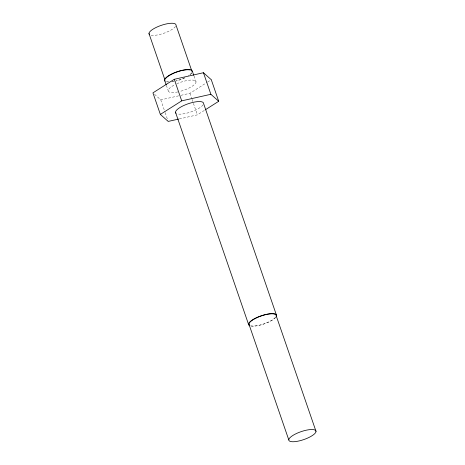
<?xml version="1.0" encoding="UTF-8"?>
<svg xmlns="http://www.w3.org/2000/svg" width="465" height="465" viewBox="0 0 465 465"><rect width="100%" height="100%" fill="white"/><g stroke="black" fill="none" stroke-linecap="round" stroke-linejoin="round"><path stroke-width="0.35" stroke-dasharray="2.33 1.74" d="M180.926 95.325L189.953 93.291L207.024 82.433M207.634 82.043L211.29 79.718M179.316 118.918L197.381 114.849L204.693 110.199M154.502 94.267L160.78 99.865L180.228 95.482M194.01 76.051L196.044 81.945M189.953 93.291L191.813 98.679M192.039 99.353L193.202 102.724M193.434 103.399L197.381 114.849M166.377 85.397L168.185 90.64M160.78 99.865L164.953 111.989M165.185 112.664L167.97 120.749M203.095 104.799A14.77 4.319 -19 0 1 191.382 111.786A14.77 4.319 -19 0 1 177.392 113.913M275.745 317.345A14.77 4.319 -19 0 1 263.789 324.053A14.77 4.319 -19 0 1 250.408 325.971M191.958 72.778A14.659 4.284 -19 0 1 188.36 75.923M184.948 77.795A14.659 4.284 -19 0 1 174.91 81.288M173.526 81.573A14.659 4.284 -19 0 1 171.55 81.886M167.458 81.997A14.659 4.284 -19 0 1 166.447 81.823M176.77 83.793A14.659 4.284 -19 0 1 195.957 81.48A14.659 4.284 -19 0 1 179.705 91.483M177.822 91.919A14.659 4.284 -19 0 1 168.26 91.088A14.659 4.284 -19 0 1 175.136 84.566M191.557 72.866A14.217 4.156 -19 0 1 189.232 75.127M184.652 77.789A14.217 4.156 -19 0 1 176.398 80.788M173.672 81.398A14.217 4.156 -19 0 1 172.376 81.619M168.958 81.881A14.217 4.156 -19 0 1 166.807 81.648M175.555 26.383A14.217 4.156 -19 0 1 164.273 33.108A14.217 4.156 -19 0 1 150.8 35.16M275.356 317.421A14.328 4.191 -19 0 1 263.754 323.925A14.328 4.191 -19 0 1 250.769 325.791"/><path stroke-width="0.7" d="M205.303 109.81L218.713 101.283L211.29 79.718L203.449 72.72L174.27 79.294L152.939 92.866L160.361 114.425L168.202 121.423L178.624 119.075M160.361 114.425L181.699 100.859L210.872 94.285L218.713 101.283M203.449 72.72L210.872 94.285M276.588 315.532L203.571 103.474A14.77 4.319 -19 0 0 187.691 103.928A14.77 4.319 -19 0 0 175.985 113.257M193.783 75.394L192.434 71.465A14.659 4.284 -19 0 0 176.671 71.906A14.659 4.284 -19 0 0 165.052 81.172M316.014 431.381A14.328 4.191 -19 0 0 295.583 433.938A14.328 4.191 -19 0 0 295.601 441.57A14.328 4.191 -19 0 0 316.014 431.381L276.169 315.659A14.328 4.191 -19 0 0 260.766 316.095A14.328 4.191 -19 0 0 249.403 325.157M192.016 71.593L176.008 25.104A14.217 4.156 -19 0 0 160.721 25.54A14.217 4.156 -19 0 0 149.445 34.526M174.27 79.294L181.699 100.859M148.986 33.538L164.988 80.027M248.938 324.157L288.782 439.878M164.575 80.154L166.15 84.74M175.503 112.234L248.519 324.291M249.845 325.796A14.77 4.319 -19 0 1 261.318 315.77A14.77 4.319 -19 0 1 276.111 316.857M165.447 78.748A14.217 4.156 -19 0 1 174.323 72.953M174.997 72.68A14.217 4.156 -19 0 1 190.202 69.971"/></g></svg>
